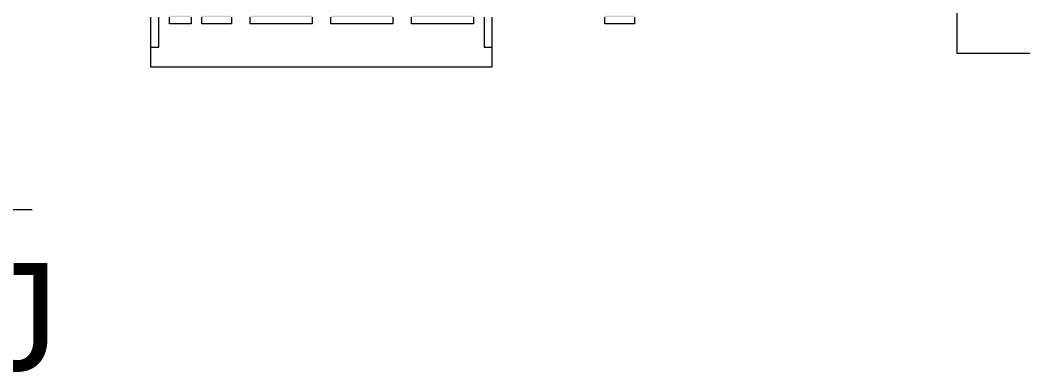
# Model space of a CAD drawing. Header units: millimetres. Extents: x -19993 to 479964, y -45352 to 20466.
# Drawn here: x 360744 to 398029, y -43435 to -30338 of the extents above; entities that cross this region are included whole.
import ezdxf

# ---------------------------------------------------------------- set-up
doc = ezdxf.new("R2010")
doc.units = ezdxf.units.MM
for name, color, linetype, lineweight in [('A-DETL-THIN', 151, 'Continuous', 9), ('A-FLOR', 192, 'Continuous', 9), ('A-WALL', 113, 'Continuous', 9), ('A-WALL-PATT', 111, 'Continuous', 25), ('G-ANNO-TEXT', 231, 'Continuous', 9), ('Q-SPCQ', 91, 'Continuous', 9)]:
    doc.layers.add(name, color=color, linetype=linetype, lineweight=lineweight)
doc.styles.add('Arial_2', font='arial.ttf', dxfattribs={"height": 4000})
pattern_1 = [(45, (312002, 0), (-7184.2, 7184.2), []), (45, (314875, -3e-12), (-7184.2, 7184.2), []), (45, (320623, -7e-12), (-4310.5, 10057.9), [4064, -2032, 67.06, -1964.94])]

# ---------------------------------------------------------------- blocks, each defined once
blk = doc.blocks.new('parapet_ext - parapet_ext-1802165-Mapka _ závislý 16')
at = {"layer": 'Q-SPCQ'}
blk.add_hatch(color=151, dxfattribs=at).paths.add_polyline_path([(520, -50), (550, -50), (550, 0), (-550, 0), (-550, -50), (-250, -50)])
for p, q in [((-550, -300), (-550, -51)), ((550, -300), (-550, -300)), ((550, -51), (550, -300))]:
    blk.add_line(p, q, dxfattribs=at)
blk = doc.blocks.new('parapet_ext - parapet_ext-1802161-Mapka _ závislý 16')
at = {"layer": 'Q-SPCQ'}
blk.add_hatch(color=151, dxfattribs=at).paths.add_polyline_path([(1150, -50), (1150, 0), (-1150, 0), (-1150, -50), (1120, -50)])
for p, q in [((-1150, -300), (-1150, -51)), ((1150, -300), (-1150, -300)), ((1150, -51), (1150, -300))]:
    blk.add_line(p, q, dxfattribs=at)
blk = doc.blocks.new('parapet_ext - parapet_ext-V66-Mapka _ závislý 16')
at = {"layer": 'Q-SPCQ'}
blk.add_hatch(color=151, dxfattribs=at).paths.add_polyline_path([(370, -50), (400, -50), (400, 0), (-400, 0), (-400, -50), (-40, -50)])
for p, q in [((-400, -300), (-400, -51)), ((400, -300), (-400, -300)), ((400, -51), (400, -300))]:
    blk.add_line(p, q, dxfattribs=at)

msp = doc.modelspace()

# ---------------------------------------------------------------- hatches: boundary and pattern name
at = {"layer": 'A-WALL-PATT', "lineweight": 9}
h = msp.add_hatch(dxfattribs=at)
h.set_pattern_fill('FP_108', color=256, angle=45, style=0, pattern_type=2)
h.set_pattern_definition(pattern_1)
h.paths.add_polyline_path([(365743, -31352), (365898, -31352), (365898, -30227), (365598, -30227), (365598, -31352)])
h = msp.add_hatch(dxfattribs=at)
h.set_pattern_fill('FP_108', color=256, angle=45, style=0, pattern_type=2)
h.set_pattern_definition(pattern_1)
h.paths.add_polyline_path([(378241, -31352), (378298, -31352), (378298, -30227), (377998, -30227), (377998, -31352)])

# ---------------------------------------------------------------- linework, layer by layer
at = {"layer": 'A-DETL-THIN'}
msp.add_line((355489, -37389), (361189, -37389), dxfattribs=at)
at = {"layer": 'A-FLOR'}
for p, q in [((395576, -30044), (395576, -31577)), ((365598, -31352), (365598, -32078)), ((378298, -32078), (378298, -31352)), ((395576, -31577), (408250, -31577)), ((365598, -32078), (378298, -32078))]:
    msp.add_line(p, q, dxfattribs=at)
at = {"layer": 'A-WALL'}
for p, q in [((365598, -30227), (365598, -31352)), ((365898, -31352), (365898, -30227)), ((377998, -30227), (377998, -31352)), ((378298, -31352), (378298, -30227)), ((365598, -31352), (365898, -31352)), ((377998, -31352), (378298, -31352))]:
    msp.add_line(p, q, dxfattribs=at)

# ---------------------------------------------------------------- block references
at = {"layer": 'Q-SPCQ'}
for name, p in [('parapet_ext - parapet_ext-V66-Mapka _ závislý 16', (366701, -30177)), ('parapet_ext - parapet_ext-1802165-Mapka _ závislý 16', (368051, -30177)), ('parapet_ext - parapet_ext-1802161-Mapka _ závislý 16', (370451, -30177)), ('parapet_ext - parapet_ext-1802161-Mapka _ závislý 16', (373451, -30177)), ('parapet_ext - parapet_ext-1802161-Mapka _ závislý 16', (376451, -30177)), ('parapet_ext - parapet_ext-1802165-Mapka _ závislý 16', (383032, -30177))]:
    msp.add_blockref(name, p, dxfattribs=at)

# ---------------------------------------------------------------- texts
at = {"layer": 'G-ANNO-TEXT', "color": 7, "insert": (359383, -39378), "char_height": 4000, "width": 3527.43, "attachment_point": 1, "style": 'Arial_2'}
msp.add_mtext('\\fArial|b0|i0|c238|p34|;J', dxfattribs=at)

doc.saveas('drawing.dxf')
